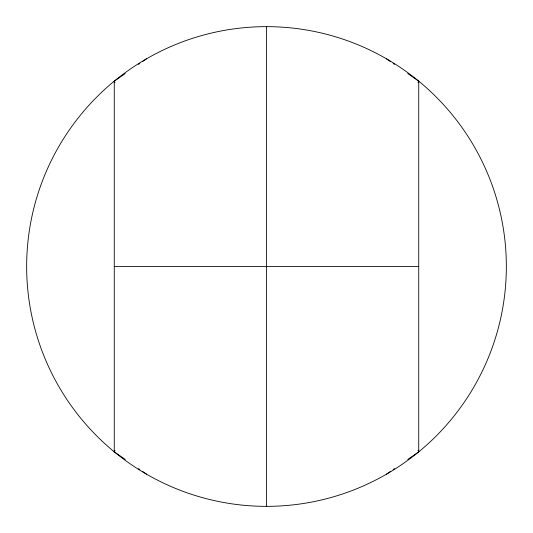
<?xml version="1.0" encoding="UTF-8"?>
<svg xmlns="http://www.w3.org/2000/svg" width="533" height="533" viewBox="0 0 533 533"><rect width="100%" height="100%" fill="white"/><g stroke="black" fill="none" stroke-linecap="round" stroke-linejoin="round"><path stroke-width="0.8" d="M123.689 458.367L114.262 451.844L115.015 450.545M417.985 82.455L418.738 81.156L409.311 74.633M114.262 451.844L114.262 81.156L123.689 74.633M123.883 74.5L125.242 73.554M138.5 64.38L139.846 63.447M142.538 61.581L146.575 58.783A239.85 239.85 0 0 1 506.35 266.5A239.85 239.85 0 0 1 146.575 474.217L142.538 471.419M386.425 474.217L390.462 471.419M393.154 469.553L394.5 468.62M407.758 459.446L409.117 458.5M409.311 458.367L418.738 451.844L418.738 81.156M114.262 266.5L418.738 266.5M386.425 58.783L390.462 61.581M393.154 63.447L394.5 64.38M407.758 73.554L409.117 74.5M123.883 458.5L125.242 459.446M138.5 468.62L139.846 469.553M417.985 450.545L418.738 451.844M114.262 81.156L115.015 82.455M266.5 26.65L266.5 506.35M146.575 474.217A239.85 239.85 0 0 1 146.575 58.783"/></g></svg>
